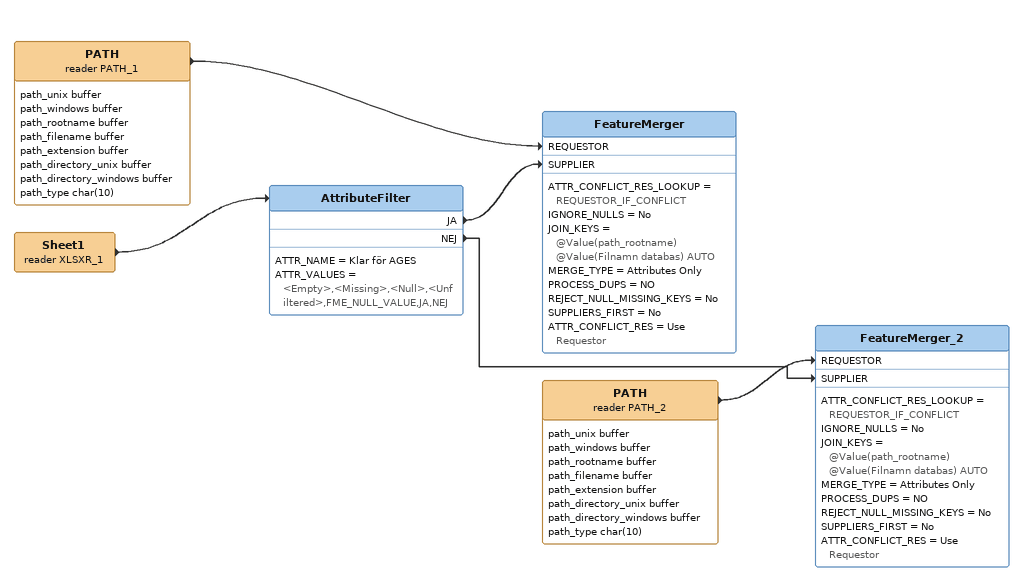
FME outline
PATH (reader PATH_1)
    attributes: path_unix buffer, path_windows buffer, path_rootname buffer, path_filename buffer, path_extension buffer, path_directory_unix buffer, path_directory_windows buffer, path_type char(10)
    -> FeatureMerger [REQUESTOR]
Sheet1 (reader XLSXR_1)
    -> AttributeFilter
AttributeFilter
    ATTR_NAME = Klar för AGES
    ATTR_VALUES = <Empty>,<Missing>,<Null>,<Unfiltered>,FME_NULL_VALUE,JA,NEJ
    JA -> FeatureMerger [SUPPLIER]
    NEJ -> FeatureMerger_2 [SUPPLIER]
FeatureMerger
    ATTR_CONFLICT_RES_LOOKUP = REQUESTOR_IF_CONFLICT
    IGNORE_NULLS = No
    JOIN_KEYS = @Value(path_rootname) @Value(Filnamn databas) AUTO
    MERGE_TYPE = Attributes Only
    PROCESS_DUPS = NO
    REJECT_NULL_MISSING_KEYS = No
    SUPPLIERS_FIRST = No
    ATTR_CONFLICT_RES = Use Requestor
PATH (reader PATH_2)
    attributes: path_unix buffer, path_windows buffer, path_rootname buffer, path_filename buffer, path_extension buffer, path_directory_unix buffer, path_directory_windows buffer, path_type char(10)
    -> FeatureMerger_2 [REQUESTOR]
FeatureMerger_2
    ATTR_CONFLICT_RES_LOOKUP = REQUESTOR_IF_CONFLICT
    IGNORE_NULLS = No
    JOIN_KEYS = @Value(path_rootname) @Value(Filnamn databas) AUTO
    MERGE_TYPE = Attributes Only
    PROCESS_DUPS = NO
    REJECT_NULL_MISSING_KEYS = No
    SUPPLIERS_FIRST = No
    ATTR_CONFLICT_RES = Use Requestor
